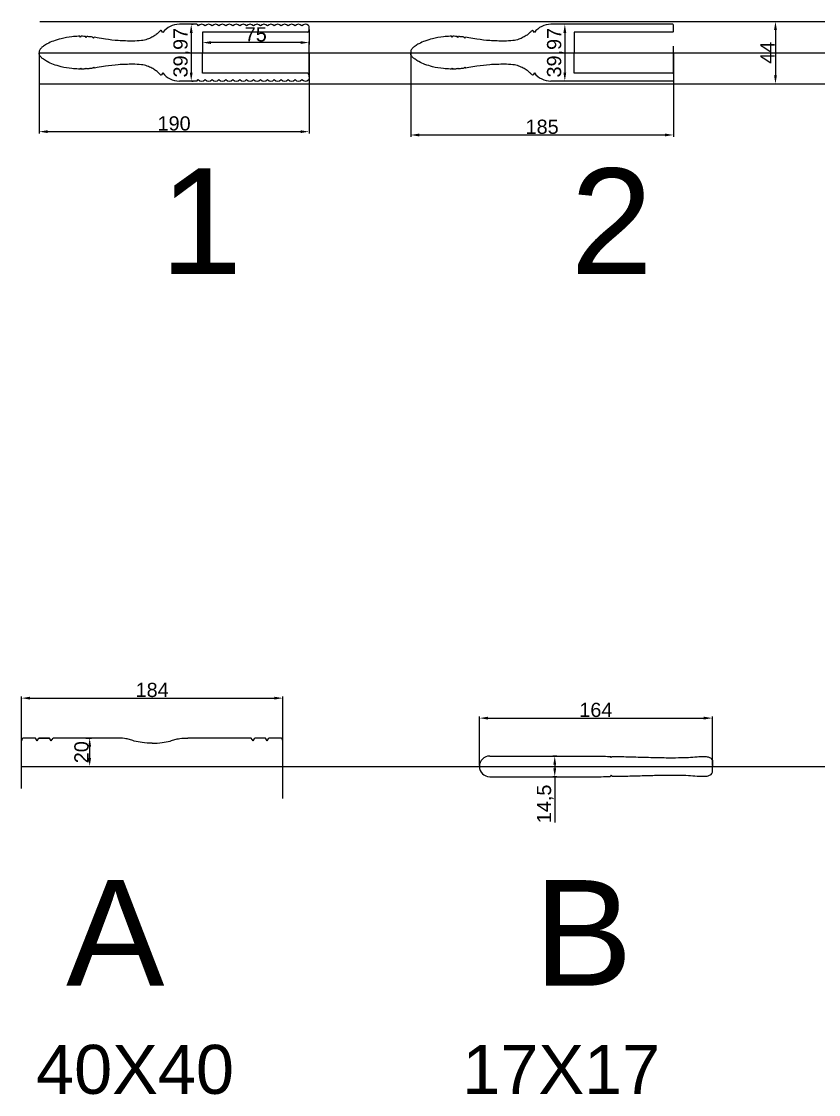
# Model space of a CAD drawing. Header units: millimetres. Extents: x 3940 to 31715, y 1502 to 5662.
# Drawn here: x 29597 to 30158, y 2049 to 2805 of the extents above; entities that cross this region are included whole.
import ezdxf

# ---------------------------------------------------------------- set-up
doc = ezdxf.new("R2010")
doc.units = ezdxf.units.MM
doc.styles.get("Standard").update_dxf_attribs({"font": 'arial.ttf'})
doc.dimstyles.new('ISO-25', dxfattribs={"dimtxt": 10, "dimasz": 6, "dimexe": 1.25, "dimexo": 0.625, "dimtad": 1, "dimtxsty": 'Standard', "dimcen": 2.5, "dimadec": 0, "dimazin": 0, "dimtfac": 1, "dimtmove": 0, "dimatfit": 3, "dimfxl": 1, "dimarcsym": 0})

# ---------------------------------------------------------------- blocks, each defined once
blk = doc.blocks.new('*D5')
at = {"color": 0, "lineweight": -2, "transparency": 16777216}
for p, q in [((29974.12, 2287.61), (29971.45, 2287.61)), ((29972.7, 2281.61), (29972.7, 2279.11)), ((29974.12, 2273.11), (29971.45, 2273.11)), ((29972.7, 2273.11), (29972.7, 2240.75))]:
    blk.add_line(p, q, dxfattribs=at)
at = {"color": 0, "transparency": 16777216}
for points in [[(29971.7, 2281.61), (29973.7, 2281.61), (29972.7, 2287.61)], [(29971.7, 2279.11), (29973.7, 2279.11), (29972.7, 2273.11)]]:
    blk.add_solid(points, dxfattribs=at)
at = {"layer": 'Defpoints', "color": 0, "transparency": 16777216}
for p in [(29974.75, 2287.61), (29972.7, 2273.11), (29974.75, 2273.11)]:
    blk.add_point(p, dxfattribs=at)
at = {"color": 0, "transparency": 16777216, "insert": (29966.07, 2253.93), "char_height": 10, "attachment_point": 5, "rotation": 90}
blk.add_mtext('14,5', dxfattribs=at)
blk = doc.blocks.new('*D12')
at = {"color": 0, "lineweight": -2, "transparency": 16777216}
for p, q in [((30128.36, 2805.17), (30129.33, 2805.17)), ((30128.08, 2799.17), (30128.08, 2767.17)), ((30128.36, 2761.17), (30129.33, 2761.17))]:
    blk.add_line(p, q, dxfattribs=at)
at = {"color": 0, "transparency": 16777216}
for points in [[(30127.08, 2799.17), (30129.08, 2799.17), (30128.08, 2805.17)], [(30127.08, 2767.17), (30129.08, 2767.17), (30128.08, 2761.17)]]:
    blk.add_solid(points, dxfattribs=at)
at = {"layer": 'Defpoints', "color": 0, "transparency": 16777216}
for p in [(30127.73, 2805.17), (30127.73, 2761.17), (30128.08, 2761.17)]:
    blk.add_point(p, dxfattribs=at)
at = {"color": 0, "transparency": 16777216, "insert": (30122.46, 2783.17), "char_height": 10, "attachment_point": 5, "rotation": 90}
blk.add_mtext('44', dxfattribs=at)
blk = doc.blocks.new('*D13')
at = {"color": 0, "lineweight": -2, "transparency": 16777216}
for p, q in [((29980.88, 2803.15), (29978.55, 2803.15)), ((29979.8, 2797.15), (29979.8, 2769.18)), ((29980.88, 2763.18), (29978.55, 2763.18))]:
    blk.add_line(p, q, dxfattribs=at)
at = {"color": 0, "transparency": 16777216}
for points in [[(29978.8, 2797.15), (29980.8, 2797.15), (29979.8, 2803.15)], [(29978.8, 2769.18), (29980.8, 2769.18), (29979.8, 2763.18)]]:
    blk.add_solid(points, dxfattribs=at)
at = {"layer": 'Defpoints', "color": 0, "transparency": 16777216}
for p in [(29981.5, 2803.15), (29979.8, 2763.18), (29981.5, 2763.18)]:
    blk.add_point(p, dxfattribs=at)
at = {"color": 0, "transparency": 16777216, "insert": (29973.16, 2783.17), "char_height": 10, "attachment_point": 5, "rotation": 90}
blk.add_mtext('39,97', dxfattribs=at)
blk = doc.blocks.new('*D14')
at = {"color": 0, "lineweight": -2, "transparency": 16777216}
for p, q in [((29716.78, 2797.15), (29716.78, 2769.18)), ((29717.13, 2803.15), (29718.03, 2803.15)), ((29717.13, 2763.18), (29718.03, 2763.18))]:
    blk.add_line(p, q, dxfattribs=at)
at = {"color": 0, "transparency": 16777216}
for points in [[(29715.78, 2797.15), (29717.78, 2797.15), (29716.78, 2803.15)], [(29715.78, 2769.18), (29717.78, 2769.18), (29716.78, 2763.18)]]:
    blk.add_solid(points, dxfattribs=at)
at = {"layer": 'Defpoints', "color": 0, "transparency": 16777216}
for p in [(29716.51, 2803.15), (29716.51, 2763.18), (29716.78, 2763.18)]:
    blk.add_point(p, dxfattribs=at)
at = {"color": 0, "transparency": 16777216, "insert": (29710.14, 2783.17), "char_height": 10, "attachment_point": 5, "rotation": 90}
blk.add_mtext('39,97', dxfattribs=at)
blk = doc.blocks.new('*D24')
at = {"color": 0, "lineweight": -2, "transparency": 16777216}
for p, q in [((29799.72, 2799.5), (29799.72, 2789.05)), ((29724.72, 2797.04), (29724.72, 2789.05)), ((29793.72, 2790.3), (29730.72, 2790.3))]:
    blk.add_line(p, q, dxfattribs=at)
at = {"color": 0, "transparency": 16777216}
for points in [[(29730.72, 2791.3), (29730.72, 2789.3), (29724.72, 2790.3)], [(29793.72, 2791.3), (29793.72, 2789.3), (29799.72, 2790.3)]]:
    blk.add_solid(points, dxfattribs=at)
at = {"layer": 'Defpoints', "color": 0, "transparency": 16777216}
for p in [(29724.72, 2797.67), (29799.72, 2800.13), (29724.72, 2790.3)]:
    blk.add_point(p, dxfattribs=at)
at = {"color": 0, "transparency": 16777216, "insert": (29762.22, 2796.01), "char_height": 10, "attachment_point": 5}
blk.add_mtext('75', dxfattribs=at)
blk = doc.blocks.new('*D25')
at = {"color": 0, "lineweight": -2, "transparency": 16777216}
for p, q in [((29919.64, 2280.98), (29919.64, 2315.61)), ((29925.64, 2314.36), (30077.64, 2314.36)), ((30083.64, 2280.98), (30083.64, 2315.61))]:
    blk.add_line(p, q, dxfattribs=at)
at = {"color": 0, "transparency": 16777216}
for points in [[(29925.64, 2315.36), (29925.64, 2313.36), (29919.64, 2314.36)], [(30077.64, 2315.36), (30077.64, 2313.36), (30083.64, 2314.36)]]:
    blk.add_solid(points, dxfattribs=at)
at = {"layer": 'Defpoints', "color": 0, "transparency": 16777216}
for p in [(30083.64, 2314.36), (29919.64, 2280.36), (30083.64, 2280.36)]:
    blk.add_point(p, dxfattribs=at)
at = {"color": 0, "transparency": 16777216, "insert": (30001.64, 2320.09), "char_height": 10, "attachment_point": 5}
blk.add_mtext('164', dxfattribs=at)
blk = doc.blocks.new('*D26')
at = {"color": 0, "lineweight": -2, "transparency": 16777216}
for p, q in [((29597.27, 2280.98), (29597.27, 2329.68)), ((29781.27, 2280.98), (29781.27, 2329.68)), ((29603.27, 2328.43), (29775.27, 2328.43))]:
    blk.add_line(p, q, dxfattribs=at)
at = {"color": 0, "transparency": 16777216}
for points in [[(29603.27, 2329.43), (29603.27, 2327.43), (29597.27, 2328.43)], [(29775.27, 2329.43), (29775.27, 2327.43), (29781.27, 2328.43)]]:
    blk.add_solid(points, dxfattribs=at)
at = {"layer": 'Defpoints', "color": 0, "transparency": 16777216}
for p in [(29781.27, 2328.43), (29597.27, 2280.36), (29781.27, 2280.36)]:
    blk.add_point(p, dxfattribs=at)
at = {"color": 0, "transparency": 16777216, "insert": (29689.27, 2334.16), "char_height": 10, "attachment_point": 5}
blk.add_mtext('184', dxfattribs=at)
blk = doc.blocks.new('*D30')
at = {"color": 0, "lineweight": -2, "transparency": 16777216}
for p, q in [((29609.72, 2782.54), (29609.72, 2726.29)), ((29799.72, 2782.54), (29799.72, 2726.29)), ((29615.72, 2727.54), (29793.72, 2727.54))]:
    blk.add_line(p, q, dxfattribs=at)
at = {"color": 0, "transparency": 16777216}
for points in [[(29615.72, 2728.54), (29615.72, 2726.54), (29609.72, 2727.54)], [(29793.72, 2728.54), (29793.72, 2726.54), (29799.72, 2727.54)]]:
    blk.add_solid(points, dxfattribs=at)
at = {"layer": 'Defpoints', "color": 0, "transparency": 16777216}
for p in [(29609.72, 2783.17), (29799.72, 2783.17), (29799.72, 2727.54)]:
    blk.add_point(p, dxfattribs=at)
at = {"color": 0, "transparency": 16777216, "insert": (29704.72, 2733.27), "char_height": 10, "attachment_point": 5}
blk.add_mtext('190', dxfattribs=at)
blk = doc.blocks.new('*D31')
at = {"color": 0, "lineweight": -2, "transparency": 16777216}
for p, q in [((29871.3, 2782.54), (29871.3, 2723.94)), ((30056.3, 2782.54), (30056.3, 2723.94)), ((29877.3, 2725.19), (30050.3, 2725.19))]:
    blk.add_line(p, q, dxfattribs=at)
at = {"color": 0, "transparency": 16777216}
for points in [[(29877.3, 2726.19), (29877.3, 2724.19), (29871.3, 2725.19)], [(30050.3, 2726.19), (30050.3, 2724.19), (30056.3, 2725.19)]]:
    blk.add_solid(points, dxfattribs=at)
at = {"layer": 'Defpoints', "color": 0, "transparency": 16777216}
for p in [(29871.3, 2783.17), (30056.3, 2783.17), (30056.3, 2725.19)]:
    blk.add_point(p, dxfattribs=at)
at = {"color": 0, "transparency": 16777216, "insert": (29963.8, 2730.92), "char_height": 10, "attachment_point": 5}
blk.add_mtext('185', dxfattribs=at)
blk = doc.blocks.new('*D37')
at = {"color": 0, "lineweight": -2, "transparency": 16777216}
for p, q in [((29642.48, 2300.36), (29646.52, 2300.36)), ((29645.27, 2294.36), (29645.27, 2286.36)), ((29642.48, 2280.36), (29646.52, 2280.36))]:
    blk.add_line(p, q, dxfattribs=at)
at = {"color": 0, "transparency": 16777216}
for points in [[(29644.27, 2294.36), (29646.27, 2294.36), (29645.27, 2300.36)], [(29644.27, 2286.36), (29646.27, 2286.36), (29645.27, 2280.36)]]:
    blk.add_solid(points, dxfattribs=at)
at = {"layer": 'Defpoints', "color": 0, "transparency": 16777216}
for p in [(29641.85, 2300.36), (29641.85, 2280.36), (29645.27, 2280.36)]:
    blk.add_point(p, dxfattribs=at)
at = {"color": 0, "transparency": 16777216, "insert": (29639.54, 2290.36), "char_height": 10, "attachment_point": 5, "rotation": 90}
blk.add_mtext('20', dxfattribs=at)

msp = doc.modelspace()

# ---------------------------------------------------------------- linework, layer by layer
at = {"color": 1}
for p, q in [((29610.094, 2805.167), (31157.432, 2805.167)), ((29799.725, 2766.206), (29799.725, 2791.037)), ((29609.725, 2783.167), (31157.063, 2783.167)), ((30056.298, 2768.167), (30056.298, 2787.861)), ((29610.094, 2761.167), (31157.432, 2761.167)), ((29597.272, 2280.359), (31714.86, 2280.359))]:
    msp.add_line(p, q, dxfattribs=at)
for p, q in [((29696.817, 2797.405), (29695.958, 2798.68)), ((29720.725, 2803.152), (29708.424, 2803.152)), ((29720.725, 2803.152), (29721.725, 2802.152)), ((29798.725, 2797.667), (29724.725, 2797.667)), ((29724.725, 2797.667), (29724.725, 2783.167)), ((29799.725, 2798.667), (29799.725, 2801.588)), ((29958.391, 2797.405), (29957.531, 2798.68)), ((30055.798, 2803.152), (29969.997, 2803.152)), ((30055.798, 2797.667), (29986.298, 2797.667)), ((29986.298, 2797.667), (29986.298, 2783.167)), ((30056.298, 2798.167), (30056.298, 2802.652)), ((29638.926, 2794.15), (29638.472, 2794.709)), ((29638.926, 2794.15), (29639.383, 2794.712)), ((29642.888, 2793.979), (29642.371, 2794.618)), ((29642.888, 2793.979), (29643.353, 2794.552)), ((29647.871, 2793.372), (29647.222, 2794.172)), ((29647.871, 2793.372), (29648.401, 2794.025)), ((29900.5, 2794.15), (29900.046, 2794.709)), ((29900.5, 2794.15), (29900.956, 2794.712)), ((29904.462, 2793.979), (29903.944, 2794.618)), ((29904.462, 2793.979), (29904.926, 2794.552)), ((29909.444, 2793.372), (29908.795, 2794.172)), ((29909.444, 2793.372), (29909.974, 2794.025)), ((29724.725, 2768.667), (29724.725, 2783.167)), ((29986.298, 2768.667), (29986.298, 2783.167)), ((29638.926, 2772.184), (29638.472, 2771.625)), ((29638.926, 2772.184), (29639.383, 2771.622)), ((29642.888, 2772.354), (29642.371, 2771.716)), ((29642.888, 2772.354), (29643.353, 2771.782)), ((29647.871, 2772.962), (29647.222, 2772.161)), ((29647.871, 2772.962), (29648.401, 2772.309)), ((29696.817, 2768.929), (29695.958, 2767.654)), ((29798.725, 2768.667), (29724.725, 2768.667)), ((29799.725, 2767.667), (29799.725, 2764.746)), ((29900.5, 2772.184), (29900.046, 2771.625)), ((29900.5, 2772.184), (29900.956, 2771.622)), ((29904.462, 2772.354), (29903.944, 2771.716)), ((29904.462, 2772.354), (29904.926, 2771.782)), ((29909.444, 2772.962), (29908.795, 2772.161)), ((29909.444, 2772.962), (29909.974, 2772.309)), ((29958.391, 2768.929), (29957.531, 2767.654)), ((30055.798, 2768.667), (29986.298, 2768.667)), ((30056.298, 2768.167), (30056.298, 2763.682)), ((29720.725, 2763.182), (29708.424, 2763.182)), ((29720.725, 2763.182), (29721.725, 2764.182)), ((30055.798, 2763.182), (29969.997, 2763.182)), ((29597.272, 2264.692), (29597.272, 2298.359)), ((29607.057, 2300.359), (29599.272, 2300.359)), ((29608.272, 2298.359), (29607.057, 2300.359)), ((29608.272, 2298.359), (29609.486, 2300.359)), ((29617.057, 2300.359), (29609.486, 2300.359)), ((29609.486, 2300.359), (29617.057, 2300.359)), ((29618.272, 2298.359), (29617.057, 2300.359)), ((29618.272, 2298.359), (29619.486, 2300.359)), ((29664.22, 2300.359), (29619.486, 2300.359)), ((29759.057, 2300.359), (29714.323, 2300.359)), ((29760.272, 2298.359), (29759.057, 2300.359)), ((29760.272, 2298.359), (29761.486, 2300.359)), ((29769.057, 2300.359), (29761.486, 2300.359)), ((29770.272, 2298.359), (29769.057, 2300.359)), ((29770.272, 2298.359), (29771.486, 2300.359)), ((29779.272, 2300.359), (29771.486, 2300.359)), ((29781.272, 2257.769), (29781.272, 2298.359)), ((29926.887, 2287.609), (30005.484, 2287.609)), ((30012.499, 2286.527), (30011.893, 2287.355)), ((30012.499, 2286.527), (30013.088, 2287.333)), ((30083.642, 2284.527), (30083.642, 2280.359)), ((30083.642, 2276.191), (30083.642, 2280.359)), ((29926.887, 2273.109), (30005.484, 2273.109)), ((30012.499, 2274.19), (30011.893, 2273.362)), ((30012.499, 2274.19), (30013.088, 2273.385))]:
    msp.add_line(p, q)
for centre, radius, start, end in [((29695.53, 2798.421), 0.5, 31.168187, 146.288013), ((29708.299, 2788.81), 14.343, 89.503327, 143.182641), ((29724.158, 2799.691), 3.46, 45.316284, 134.683716), ((29729.025, 2799.691), 3.46, 45.316284, 134.683716), ((29733.892, 2799.691), 3.46, 45.316284, 134.683716), ((29738.758, 2799.691), 3.46, 45.316284, 134.683716), ((29743.625, 2799.691), 3.46, 45.316284, 134.683716), ((29748.492, 2799.691), 3.46, 45.316284, 134.683716), ((29753.358, 2799.691), 3.46, 45.316284, 134.683716), ((29758.225, 2799.691), 3.46, 45.316284, 134.683716), ((29763.092, 2799.691), 3.46, 45.316284, 134.683716), ((29767.958, 2799.691), 3.46, 45.316284, 134.683716), ((29772.825, 2799.691), 3.46, 45.316284, 134.683716), ((29777.692, 2799.691), 3.46, 45.316284, 134.683716), ((29782.558, 2799.691), 3.46, 45.316284, 134.683716), ((29787.425, 2799.691), 3.46, 45.316284, 134.683716), ((29792.292, 2799.691), 3.46, 45.316284, 134.683716), ((29797.158, 2799.691), 3.46, 50.450039, 134.683716), ((29798.725, 2798.667), 1, 270, 0), ((29798.725, 2801.588), 1, 360, 50.450039), ((29957.103, 2798.421), 0.5, 31.168187, 146.288013), ((29969.873, 2788.81), 14.343, 89.503327, 143.182641), ((30055.798, 2802.652), 0.5, 0, 90), ((30055.798, 2798.167), 0.5, 270, 0), ((29695.53, 2767.913), 0.5, 213.711987, 328.831813), ((29708.299, 2777.524), 14.343, 216.817359, 270.496673), ((29798.725, 2767.667), 1, 0, 90), ((29957.103, 2767.913), 0.5, 213.711987, 328.831813), ((29969.873, 2777.524), 14.343, 216.817359, 270.496673), ((30055.798, 2768.167), 0.5, 0, 90), ((29724.158, 2766.643), 3.46, 225.316284, 314.683716), ((29729.025, 2766.643), 3.46, 225.316284, 314.683716), ((29733.892, 2766.643), 3.46, 225.316284, 314.683716), ((29738.758, 2766.643), 3.46, 225.316284, 314.683716), ((29743.625, 2766.643), 3.46, 225.316284, 314.683716), ((29748.492, 2766.643), 3.46, 225.316284, 314.683716), ((29753.358, 2766.643), 3.46, 225.316284, 314.683716), ((29758.225, 2766.643), 3.46, 225.316284, 314.683716), ((29763.092, 2766.643), 3.46, 225.316284, 314.683716), ((29767.958, 2766.643), 3.46, 225.316284, 314.683716), ((29772.825, 2766.643), 3.46, 225.316284, 314.683716), ((29777.692, 2766.643), 3.46, 225.316284, 314.683716), ((29782.558, 2766.643), 3.46, 225.316284, 314.683716), ((29787.425, 2766.643), 3.46, 225.316284, 314.683716), ((29792.292, 2766.643), 3.46, 225.316284, 314.683716), ((29797.158, 2766.643), 3.46, 225.316284, 309.549961), ((29798.725, 2764.746), 1, 309.549961, 0), ((30055.798, 2763.682), 0.5, 270, 0), ((29599.272, 2298.359), 2, 90, 180), ((29779.272, 2298.359), 2, 0, 90), ((29926.887, 2280.359), 7.25, 90, 180), ((29926.887, 2280.359), 7.25, 180, 270)]:
    msp.add_arc(centre, radius, start, end)
for points, knots in [([(29695.114, 2798.698), (29694.637, 2798.257), (29693.506, 2797.208), (29691.61, 2795.448), (29688.903, 2793.939), (29685.633, 2792.371), (29681.106, 2791.415), (29674.25, 2791.296), (29665.796, 2791.465), (29657.439, 2792.478), (29651.811, 2793.547), (29649.142, 2793.928), (29648.401, 2794.025)], [0, 0, 0, 0, 8.8130655, 20.9082043, 34.8808765, 50.5599255, 69.895631, 96.9320656, 143.2933661, 184.3719291, 210.7564561, 220.8831724, 220.8831724, 220.8831724, 220.8831724]), ([(29956.687, 2798.698), (29956.21, 2798.257), (29955.079, 2797.208), (29953.183, 2795.448), (29950.476, 2793.939), (29947.207, 2792.371), (29942.679, 2791.415), (29935.823, 2791.296), (29927.369, 2791.465), (29919.012, 2792.478), (29913.384, 2793.547), (29910.716, 2793.928), (29909.974, 2794.025)], [0, 0, 0, 0, 8.8130655, 20.9082043, 34.8808765, 50.5599255, 69.895631, 96.9320656, 143.2933661, 184.3719291, 210.7564561, 220.8831724, 220.8831724, 220.8831724, 220.8831724]), ([(29638.472, 2794.709), (29638.141, 2794.706), (29636.229, 2794.672), (29631.733, 2794.409), (29625.769, 2793.356), (29620.004, 2791.566), (29615.892, 2789.794), (29613.133, 2788.07), (29611.411, 2786.837), (29610.405, 2785.776), (29609.858, 2784.778), (29609.731, 2783.895), (29609.727, 2783.373), (29609.725, 2783.167)], [265.8491457, 265.8491457, 265.8491457, 265.8491457, 270.3395242, 291.7401276, 326.8129918, 352.0236279, 373.4216544, 387.2091419, 396.0330908, 402.0334853, 406.8801016, 411.1704438, 413.9573438, 413.9573438, 413.9573438, 413.9573438]), ([(29642.371, 2794.618), (29641.961, 2794.642), (29640.965, 2794.69), (29639.969, 2794.709), (29639.383, 2794.712)], [248.2407301, 248.2407301, 248.2407301, 248.2407301, 253.8009413, 261.7404312, 261.7404312, 261.7404312, 261.7404312]), ([(29647.222, 2794.172), (29646.775, 2794.225), (29645.487, 2794.369), (29644.197, 2794.49), (29643.353, 2794.552)], [226.2483525, 226.2483525, 226.2483525, 226.2483525, 232.3387139, 243.7960727, 243.7960727, 243.7960727, 243.7960727]), ([(29900.046, 2794.709), (29899.714, 2794.706), (29897.802, 2794.672), (29893.306, 2794.409), (29887.342, 2793.356), (29881.577, 2791.566), (29877.465, 2789.794), (29874.707, 2788.07), (29872.984, 2786.837), (29871.979, 2785.776), (29871.432, 2784.778), (29871.304, 2783.895), (29871.3, 2783.373), (29871.298, 2783.167)], [265.8491457, 265.8491457, 265.8491457, 265.8491457, 270.3395242, 291.7401276, 326.8129918, 352.0236279, 373.4216544, 387.2091419, 396.0330908, 402.0334853, 406.8801016, 411.1704438, 413.9573438, 413.9573438, 413.9573438, 413.9573438]), ([(29903.944, 2794.618), (29903.534, 2794.642), (29902.539, 2794.69), (29901.542, 2794.709), (29900.956, 2794.712)], [248.2407301, 248.2407301, 248.2407301, 248.2407301, 253.8009413, 261.7404312, 261.7404312, 261.7404312, 261.7404312]), ([(29908.795, 2794.172), (29908.348, 2794.225), (29907.061, 2794.369), (29905.77, 2794.49), (29904.926, 2794.552)], [226.2483525, 226.2483525, 226.2483525, 226.2483525, 232.3387139, 243.7960727, 243.7960727, 243.7960727, 243.7960727]), ([(29638.472, 2771.625), (29638.141, 2771.628), (29636.229, 2771.662), (29631.733, 2771.924), (29625.769, 2772.978), (29620.004, 2774.768), (29615.892, 2776.54), (29613.133, 2778.263), (29611.411, 2779.497), (29610.405, 2780.558), (29609.858, 2781.556), (29609.731, 2782.439), (29609.727, 2782.961), (29609.725, 2783.167)], [265.8491457, 265.8491457, 265.8491457, 265.8491457, 270.3395242, 291.7401276, 326.8129918, 352.0236279, 373.4216544, 387.2091419, 396.0330908, 402.0334853, 406.8801016, 411.1704438, 413.9573438, 413.9573438, 413.9573438, 413.9573438]), ([(29900.046, 2771.625), (29899.714, 2771.628), (29897.802, 2771.662), (29893.306, 2771.924), (29887.342, 2772.978), (29881.577, 2774.768), (29877.465, 2776.54), (29874.707, 2778.263), (29872.984, 2779.497), (29871.979, 2780.558), (29871.432, 2781.556), (29871.304, 2782.439), (29871.3, 2782.961), (29871.298, 2783.167)], [265.8491457, 265.8491457, 265.8491457, 265.8491457, 270.3395242, 291.7401276, 326.8129918, 352.0236279, 373.4216544, 387.2091419, 396.0330908, 402.0334853, 406.8801016, 411.1704438, 413.9573438, 413.9573438, 413.9573438, 413.9573438]), ([(29695.114, 2767.635), (29694.637, 2768.077), (29693.506, 2769.126), (29691.61, 2770.886), (29688.903, 2772.395), (29685.633, 2773.963), (29681.106, 2774.919), (29674.25, 2775.038), (29665.796, 2774.868), (29657.439, 2773.856), (29651.811, 2772.787), (29649.142, 2772.406), (29648.401, 2772.309)], [0, 0, 0, 0, 8.8130655, 20.9082043, 34.8808765, 50.5599255, 69.895631, 96.9320656, 143.2933661, 184.3719291, 210.7564561, 220.8831724, 220.8831724, 220.8831724, 220.8831724]), ([(29956.687, 2767.635), (29956.21, 2768.077), (29955.079, 2769.126), (29953.183, 2770.886), (29950.476, 2772.395), (29947.207, 2773.963), (29942.679, 2774.919), (29935.823, 2775.038), (29927.369, 2774.868), (29919.012, 2773.856), (29913.384, 2772.787), (29910.716, 2772.406), (29909.974, 2772.309)], [0, 0, 0, 0, 8.8130655, 20.9082043, 34.8808765, 50.5599255, 69.895631, 96.9320656, 143.2933661, 184.3719291, 210.7564561, 220.8831724, 220.8831724, 220.8831724, 220.8831724]), ([(29642.371, 2771.716), (29641.961, 2771.692), (29640.965, 2771.644), (29639.969, 2771.625), (29639.383, 2771.622)], [248.2407301, 248.2407301, 248.2407301, 248.2407301, 253.8009413, 261.7404312, 261.7404312, 261.7404312, 261.7404312]), ([(29647.222, 2772.161), (29646.775, 2772.108), (29645.487, 2771.964), (29644.197, 2771.844), (29643.353, 2771.782)], [226.2483525, 226.2483525, 226.2483525, 226.2483525, 232.3387139, 243.7960727, 243.7960727, 243.7960727, 243.7960727]), ([(29903.944, 2771.716), (29903.534, 2771.692), (29902.539, 2771.644), (29901.542, 2771.625), (29900.956, 2771.622)], [248.2407301, 248.2407301, 248.2407301, 248.2407301, 253.8009413, 261.7404312, 261.7404312, 261.7404312, 261.7404312]), ([(29908.795, 2772.161), (29908.348, 2772.108), (29907.061, 2771.964), (29905.77, 2771.844), (29904.926, 2771.782)], [226.2483525, 226.2483525, 226.2483525, 226.2483525, 232.3387139, 243.7960727, 243.7960727, 243.7960727, 243.7960727]), ([(29689.272, 2296.677), (29689.226, 2296.677), (29686.881, 2296.681), (29682.596, 2297.027), (29677.279, 2297.899), (29673.275, 2299.32), (29669.18, 2300.256), (29666.108, 2300.32), (29664.22, 2300.359)], [135.8780624, 135.8780624, 135.8780624, 135.8780624, 136.6080456, 173.5011519, 204.6897639, 222.6107365, 241.5487569, 271.7352041, 271.7352041, 271.7352041, 271.7352041]), ([(29689.272, 2296.677), (29689.317, 2296.677), (29691.662, 2296.681), (29695.947, 2297.027), (29701.265, 2297.899), (29705.269, 2299.32), (29709.363, 2300.256), (29712.435, 2300.32), (29714.323, 2300.359)], [135.8780624, 135.8780624, 135.8780624, 135.8780624, 136.6080456, 173.5011519, 204.6897639, 222.6107365, 241.5487569, 271.7352041, 271.7352041, 271.7352041, 271.7352041]), ([(30005.484, 2287.609), (30007.464, 2287.513), (30009.6, 2287.41), (30011.738, 2287.359), (30011.893, 2287.355)], [0, 0, 0, 0, 20.0354914, 21.6106934, 21.6106934, 21.6106934, 21.6106934]), ([(30013.088, 2287.333), (30014.412, 2287.312), (30019.489, 2287.278), (30028.558, 2287.03), (30039.907, 2286.732), (30050.398, 2286.464), (30059.23, 2286.491), (30066.495, 2286.629), (30072.466, 2287.166), (30077.106, 2287.422), (30080.428, 2287.176), (30082.779, 2286.33), (30083.385, 2285.063), (30083.642, 2284.527)], [25.6345496, 25.6345496, 25.6345496, 25.6345496, 39.022619, 76.9394767, 117.3213438, 153.7714482, 182.9848002, 206.6002831, 227.129759, 243.6671957, 253.2527234, 261.1953041, 267.0192294, 267.0192294, 267.0192294, 267.0192294]), ([(30013.088, 2273.385), (30014.412, 2273.406), (30019.489, 2273.44), (30028.558, 2273.688), (30039.907, 2273.985), (30050.398, 2274.253), (30059.23, 2274.227), (30066.495, 2274.089), (30072.466, 2273.551), (30077.106, 2273.295), (30080.428, 2273.542), (30082.779, 2274.387), (30083.385, 2275.654), (30083.642, 2276.191)], [25.6345496, 25.6345496, 25.6345496, 25.6345496, 39.022619, 76.9394767, 117.3213438, 153.7714482, 182.9848002, 206.6002831, 227.129759, 243.6671957, 253.2527234, 261.1953041, 267.0192294, 267.0192294, 267.0192294, 267.0192294]), ([(30005.484, 2273.109), (30007.464, 2273.204), (30009.6, 2273.307), (30011.738, 2273.359), (30011.893, 2273.362)], [0, 0, 0, 0, 20.0354914, 21.6106934, 21.6106934, 21.6106934, 21.6106934])]:
    msp.add_open_spline(points, degree=3, knots=knots)

# ---------------------------------------------------------------- texts
for s, height, p in [('1        2     3  4       5   6     7', 74.46857, (29694.79, 2627.169)), ('A         B       C      D     E          F ', 74.46857, (29628.608, 2125.783)), ('40X40            17X17           18X18        15X15       27X27                23X23', 34.50641, (29607.528, 2049.67))]:
    msp.add_text(s, height=height, dxfattribs=at).set_placement(p)

# ---------------------------------------------------------------- dimensions: what is measured, and where the dimension line sits
for base, p1, p2, picture, middle in [((30128.083, 2761.167), (30127.73, 2805.167), (30127.73, 2761.167), '*D12', (30122.458, 2783.167)), ((29716.777, 2763.182), (29716.509, 2803.152), (29716.509, 2763.182), '*D14', (29710.142, 2783.167)), ((29979.795, 2763.182), (29981.501, 2803.152), (29981.501, 2763.182), '*D13', (29973.161, 2783.167)), ((29645.271, 2280.359), (29641.853, 2300.359), (29641.853, 2280.359), '*D37', (29639.54, 2290.359)), ((29972.704, 2273.109), (29974.749, 2287.609), (29974.749, 2273.109), '*D5', (29966.07, 2253.929))]:
    dim = msp.add_linear_dim(base=base, p1=p1, p2=p2, angle=90, dimstyle='ISO-25', dxfattribs=at)
    dim.commit()
    dim.dimension.update_dxf_attribs({"geometry": picture, "text_midpoint": middle})
for base, p1, p2, picture, middle in [((29724.725, 2790.304), (29799.725, 2800.128), (29724.725, 2797.667), '*D24', (29762.225, 2796.015)), ((29799.725, 2727.544), (29609.725, 2783.167), (29799.725, 2783.167), '*D30', (29704.725, 2733.274)), ((30056.298, 2725.19), (29871.298, 2783.167), (30056.298, 2783.167), '*D31', (29963.798, 2730.921)), ((29781.272, 2328.429), (29597.272, 2280.359), (29781.272, 2280.359), '*D26', (29689.272, 2334.16)), ((30083.6416, 2314.3618), (29919.6373, 2280.3587), (30083.6416, 2280.3587), '*D25', (30001.6395, 2320.0926))]:
    dim = msp.add_linear_dim(base=base, p1=p1, p2=p2, dimstyle='ISO-25', dxfattribs=at)
    dim.commit()
    dim.dimension.update_dxf_attribs({"geometry": picture, "text_midpoint": middle})

doc.saveas('drawing.dxf')
